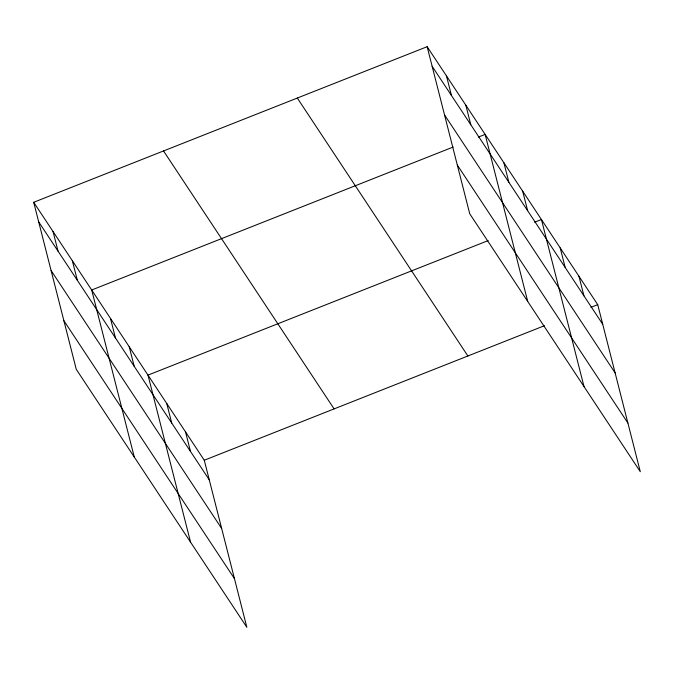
<?xml version="1.0" encoding="UTF-8"?>
<svg xmlns="http://www.w3.org/2000/svg" width="674" height="674" viewBox="0 0 674 674"><rect width="100%" height="100%" fill="white"/><g stroke="black" fill="none" stroke-linecap="round" stroke-linejoin="round"><path stroke-width="1.01" d="M33.7 202.293L204.273 460.241L246.853 627.3L76.28 369.352L33.7 202.293L427.148 46.7L597.72 304.648L640.3 471.707L469.727 213.759L427.148 46.7M453.164 147.042L91.698 289.997L134.278 457.056M478.355 137.083L485.137 134.404L527.725 301.463M488.136 240.601L147.985 375.123L190.565 542.182M534.642 222.201L541.433 219.522L584.013 386.581M204.273 460.241L544.424 325.719M590.938 307.327L597.72 304.648M432.135 66.279L602.708 324.228M444.545 114.951L615.109 372.891M457.326 165.088L627.898 423.036M297.31 98.042L467.882 355.99M163.538 150.951L334.11 408.899M38.688 221.872L209.26 479.821M51.098 270.544L221.67 528.492M63.878 320.689L234.451 578.637M578.958 276.273L583.945 295.852M560.195 247.897L565.183 267.477M522.662 191.146L527.658 210.726M503.899 162.771L508.895 182.351M465.81 105.169L470.797 124.749M446.474 75.935L451.47 95.514M185.51 431.866L190.498 451.445M166.748 403.49L171.735 423.07M129.223 346.748L134.21 366.327M110.46 318.372L115.448 337.952M72.362 260.762L77.35 280.342M53.035 231.527L58.023 251.107"/></g></svg>
